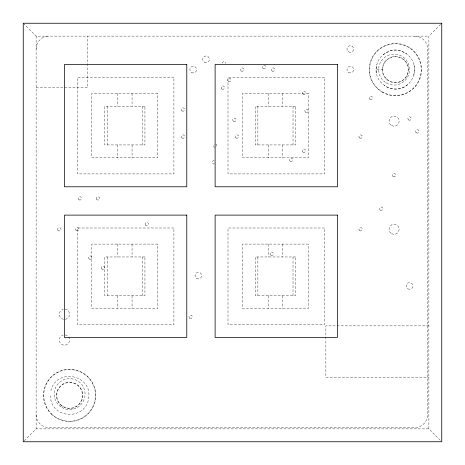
<?xml version="1.0" encoding="UTF-8"?>
<svg xmlns="http://www.w3.org/2000/svg" width="465" height="465" viewBox="0 0 465 465"><rect width="100%" height="100%" fill="white"/><g stroke="black" fill="none" stroke-linecap="round" stroke-linejoin="round"><path stroke-width="0.35" stroke-dasharray="2.33 1.74" d="M376.226 69.14C376.202 58.59 385.45 50.069 395.849 49.912C404.184 50.668 412.007 56.277 413.897 64.618C415.646 70.529 414.175 77.463 410.043 82.055C397.383 98.464 370.692 83.578 376.958 64.333M413.786 75.156L414.559 70.076L414.024 64.961M50.906 390.74C55.951 368.303 90.919 373.866 88.873 396.738C87.077 420.854 50.79 419.854 50.336 395.738M24.238 440.762L36.125 428.875L428.875 428.875L441.75 441.75M428.875 428.875L428.875 36.125L440.762 24.238M407.7 84.572C401.202 90.169 391.071 90.57 384.195 85.426M383.148 54.667L390.873 50.458L400.795 50.702L406.654 53.911M23.25 23.25L36.125 36.125L428.875 36.125M382.265 69.605L382.265 69.297A13.136 13.136 0 0 1 401.225 57.84A13.136 13.136 0 0 1 403.597 79.864A13.136 13.136 0 0 1 382.631 72.703L382.265 69.605L376.226 69.605L376.76 74.255M36.125 87.635L87.635 87.635L87.635 36.125M428.875 325.86L325.86 325.86L325.86 377.365L428.875 377.365M293.02 106.305L293.02 144.935M293.02 256.965L293.02 295.595M282.72 93.43L282.72 106.305M282.72 144.935L282.72 157.815M282.72 244.09L282.72 256.965M282.72 295.595L282.72 308.475M268.171 93.43L268.171 106.305M268.171 144.935L268.171 157.815M268.171 244.09L268.171 256.965M268.171 295.595L268.171 308.475M257.866 106.305L257.866 144.935M257.866 256.965L257.866 295.595M142.36 106.305L142.36 144.935M142.36 256.965L142.36 295.595M132.06 93.43L132.06 106.305M132.06 144.935L132.06 157.815M132.06 244.09L132.06 256.965M132.06 295.595L132.06 308.475M117.511 93.43L117.511 106.305M117.511 144.935L117.511 157.815M117.511 244.09L117.511 256.965M117.511 295.595L117.511 308.475M107.206 106.305L107.206 144.935M107.206 256.965L107.206 295.595M36.125 36.125L36.125 428.875M414.71 36.125A12.875 12.875 0 0 1 427.585 49.005L427.585 414.71A12.875 12.875 0 0 1 414.71 427.585L49.005 427.585A12.875 12.875 0 0 1 36.125 414.71M222.456 63.17A1.674 1.674 0 0 1 224.13 61.496A1.674 1.674 0 0 1 225.804 63.17M214.667 163.767A1.674 1.674 0 0 1 212.156 162.32A1.674 1.674 0 0 1 214.667 160.873M36.125 49.005A12.875 12.875 0 0 1 49.005 36.125M215.952 144.133A1.674 1.674 0 0 1 215.952 147.027M215.115 147.254A1.674 1.674 0 0 1 214.278 144.133M65.117 334.916A5.15 5.15 0 0 1 68.919 342.589A5.15 5.15 0 0 1 60.374 343.158A5.15 5.15 0 0 1 63.124 335.05M65.117 309.161A5.15 5.15 0 0 1 68.919 316.839A5.15 5.15 0 0 1 60.374 317.409A5.15 5.15 0 0 1 63.124 309.295M173.91 77.335L77.335 77.335L77.335 173.91L173.91 173.91L173.91 77.335M324.57 77.335L227.995 77.335L227.995 173.91L324.57 173.91L324.57 77.335M157.815 93.43L91.756 93.43L91.756 157.815L157.815 157.815L157.815 93.43M308.475 93.43L242.416 93.43L242.416 157.815L308.475 157.815L308.475 93.43M144.935 106.305L104.631 106.305L104.631 144.935L144.935 144.935L144.935 106.305M295.595 106.305L255.291 106.305L255.291 144.935L295.595 144.935L295.595 106.305M173.91 227.995L77.335 227.995L77.335 324.57L173.91 324.57L173.91 227.995M324.57 227.995L227.995 227.995L227.995 324.57L324.57 324.57L324.57 227.995M157.815 244.09L91.756 244.09L91.756 308.475L157.815 308.475L157.815 244.09M308.475 244.09L242.416 244.09L242.416 308.475L308.475 308.475L308.475 244.09M144.935 256.965L104.631 256.965L104.631 295.595L144.935 295.595L144.935 256.965M295.595 256.965L255.291 256.965L255.291 295.595L295.595 295.595L295.595 256.965M56.672 417.791A25.866 25.866 0 0 0 95.47 395.395A25.866 25.866 0 0 0 56.672 372.994A25.866 25.866 0 0 0 56.672 417.791M378.725 89.385A25.866 25.866 0 0 0 420.854 74.156A25.866 25.866 0 0 0 386.601 45.285A25.866 25.866 0 0 0 378.725 89.385M63.17 406.544A12.875 12.875 0 0 0 82.485 395.395A12.875 12.875 0 0 0 63.17 384.241A12.875 12.875 0 0 0 63.17 406.544M387.095 79.451A12.875 12.875 0 0 0 408.067 71.872A12.875 12.875 0 0 0 391.013 57.497A12.875 12.875 0 0 0 387.095 79.451M381.8 91.913A26.121 26.121 0 0 0 421.511 70.227A26.121 26.121 0 0 0 382.869 46.68A26.121 26.121 0 0 0 381.8 91.913M51.47 414.193A26.121 26.121 0 0 0 94.959 401.696A26.121 26.121 0 0 0 62.391 370.285A26.121 26.121 0 0 0 51.47 414.193M60.491 404.846A13.136 13.136 0 0 0 82.352 398.563A13.136 13.136 0 0 0 65.978 382.771A13.136 13.136 0 0 0 60.491 404.846M228.443 81.358A1.674 1.674 0 0 0 230.954 79.91A1.674 1.674 0 0 0 228.443 78.457A1.674 1.674 0 0 0 228.443 81.358M359.788 230.727A1.674 1.674 0 0 0 362.299 229.28A1.674 1.674 0 0 0 359.788 227.833A1.674 1.674 0 0 0 359.788 230.727M204.431 62.205A3.348 3.348 0 0 0 209.448 59.305A3.348 3.348 0 0 0 204.431 56.41A3.348 3.348 0 0 0 204.431 62.205M191.551 72.505A3.348 3.348 0 0 0 196.573 69.605A3.348 3.348 0 0 0 191.551 66.71A3.348 3.348 0 0 0 191.551 72.505M348.651 72.505A3.348 3.348 0 0 0 353.667 69.605A3.348 3.348 0 0 0 348.651 66.71A3.348 3.348 0 0 0 348.651 72.505M272.228 71.058A1.674 1.674 0 0 0 274.734 69.605A1.674 1.674 0 0 0 272.228 68.157A1.674 1.674 0 0 0 272.228 71.058M57.858 230.117A1.674 1.674 0 0 0 60.752 230.117A1.674 1.674 0 0 0 59.305 227.606A1.674 1.674 0 0 0 57.858 230.117M380.393 210.128A1.674 1.674 0 0 0 382.904 208.68A1.674 1.674 0 0 0 380.393 207.227A1.674 1.674 0 0 0 380.393 210.128M233.593 121.278A1.674 1.674 0 0 0 236.104 119.825A1.674 1.674 0 0 0 233.593 118.377A1.674 1.674 0 0 0 233.593 121.278M236.168 138.018A1.674 1.674 0 0 0 238.679 136.565A1.674 1.674 0 0 0 236.168 135.117A1.674 1.674 0 0 0 236.168 138.018M408.723 119.987A1.674 1.674 0 0 0 411.229 118.54A1.674 1.674 0 0 0 408.723 117.093A1.674 1.674 0 0 0 408.723 119.987M305.708 112.263A1.674 1.674 0 0 0 308.214 110.815A1.674 1.674 0 0 0 305.708 109.362A1.674 1.674 0 0 0 305.708 112.263M393.268 176.648A1.674 1.674 0 0 0 395.779 175.2A1.674 1.674 0 0 0 393.268 173.747A1.674 1.674 0 0 0 393.268 176.648M182.088 138.018A1.674 1.674 0 0 0 184.599 136.565A1.674 1.674 0 0 0 182.088 135.117A1.674 1.674 0 0 0 182.088 138.018M370.088 99.382A1.674 1.674 0 0 0 372.599 97.935A1.674 1.674 0 0 0 370.088 96.488A1.674 1.674 0 0 0 370.088 99.382M61.88 407.485A15.45 15.45 0 0 0 85.06 394.105A15.45 15.45 0 0 0 61.88 380.725A15.45 15.45 0 0 0 61.88 407.485M386.38 82.991A15.45 15.45 0 0 0 409.56 69.605A15.45 15.45 0 0 0 386.38 56.224A15.45 15.45 0 0 0 386.38 82.991M391.571 233.674A5.069 5.069 0 0 0 399.173 229.28A5.069 5.069 0 0 0 391.571 224.891A5.069 5.069 0 0 0 391.571 233.674M391.571 125.504A5.069 5.069 0 0 0 399.173 121.115A5.069 5.069 0 0 0 391.571 116.727A5.069 5.069 0 0 0 391.571 125.504M241.323 71.058A1.674 1.674 0 0 0 243.829 69.605A1.674 1.674 0 0 0 241.323 68.157A1.674 1.674 0 0 0 241.323 71.058M359.788 138.018A1.674 1.674 0 0 0 362.299 136.565A1.674 1.674 0 0 0 359.788 135.117A1.674 1.674 0 0 0 359.788 138.018M189.813 318.293A1.674 1.674 0 0 0 192.324 316.845A1.674 1.674 0 0 0 189.813 315.398A1.674 1.674 0 0 0 189.813 318.293M222.008 89.082A1.674 1.674 0 0 0 224.514 87.635A1.674 1.674 0 0 0 222.008 86.188A1.674 1.674 0 0 0 222.008 89.082M290.253 161.192A1.674 1.674 0 0 0 292.764 159.745A1.674 1.674 0 0 0 290.253 158.298A1.674 1.674 0 0 0 290.253 161.192M89.373 259.057A1.674 1.674 0 0 0 91.884 257.61A1.674 1.674 0 0 0 89.373 256.163A1.674 1.674 0 0 0 89.373 259.057M101.637 268.747A1.674 1.674 0 0 0 104.538 268.747A1.674 1.674 0 0 0 103.085 266.236A1.674 1.674 0 0 0 101.637 268.747M270.938 255.198A1.674 1.674 0 0 0 273.449 253.745A1.674 1.674 0 0 0 270.938 252.297A1.674 1.674 0 0 0 270.938 255.198M196.701 278.535A3.348 3.348 0 0 0 201.723 275.64A3.348 3.348 0 0 0 196.701 272.74A3.348 3.348 0 0 0 196.701 278.535M182.088 110.972A1.674 1.674 0 0 0 184.599 109.525A1.674 1.674 0 0 0 182.088 108.078A1.674 1.674 0 0 0 182.088 110.972M416.448 132.862A1.674 1.674 0 0 0 418.959 131.415A1.674 1.674 0 0 0 416.448 129.968A1.674 1.674 0 0 0 416.448 132.862M303.128 152.183A1.674 1.674 0 0 0 305.639 150.73A1.674 1.674 0 0 0 303.128 149.282A1.674 1.674 0 0 0 303.128 152.183M303.128 94.232A1.674 1.674 0 0 0 305.639 92.785A1.674 1.674 0 0 0 303.128 91.338A1.674 1.674 0 0 0 303.128 94.232M348.651 51.9A3.348 3.348 0 0 0 353.667 49.005A3.348 3.348 0 0 0 348.651 46.105A3.348 3.348 0 0 0 348.651 51.9M263.213 68.483A1.674 1.674 0 0 0 265.724 67.03A1.674 1.674 0 0 0 263.213 65.582A1.674 1.674 0 0 0 263.213 68.483M79.073 199.822A1.674 1.674 0 0 0 81.584 198.375A1.674 1.674 0 0 0 79.073 196.928A1.674 1.674 0 0 0 79.073 199.822M76.498 230.727A1.674 1.674 0 0 0 79.004 229.28A1.674 1.674 0 0 0 76.498 227.833A1.674 1.674 0 0 0 76.498 230.727M96.488 199.212A1.674 1.674 0 0 0 99.382 199.212A1.674 1.674 0 0 0 97.935 196.701A1.674 1.674 0 0 0 96.488 199.212M145.417 224.967A1.674 1.674 0 0 0 148.318 224.967A1.674 1.674 0 0 0 146.87 222.456A1.674 1.674 0 0 0 145.417 224.967M407.886 288.835A3.348 3.348 0 0 0 412.903 285.94A3.348 3.348 0 0 0 407.886 283.04A3.348 3.348 0 0 0 407.886 288.835"/><path stroke-width="0.7" d="M441.75 23.25L23.25 23.25L23.25 441.75L441.75 441.75L441.75 23.25M186.785 64.455L64.455 64.455L64.455 186.785L186.785 186.785L186.785 64.455M337.445 64.455L215.115 64.455L215.115 186.785L337.445 186.785L337.445 64.455M186.785 215.115L64.455 215.115L64.455 337.445L186.785 337.445L186.785 215.115M337.445 215.115L215.115 215.115L215.115 337.445L337.445 337.445L337.445 215.115"/></g></svg>
